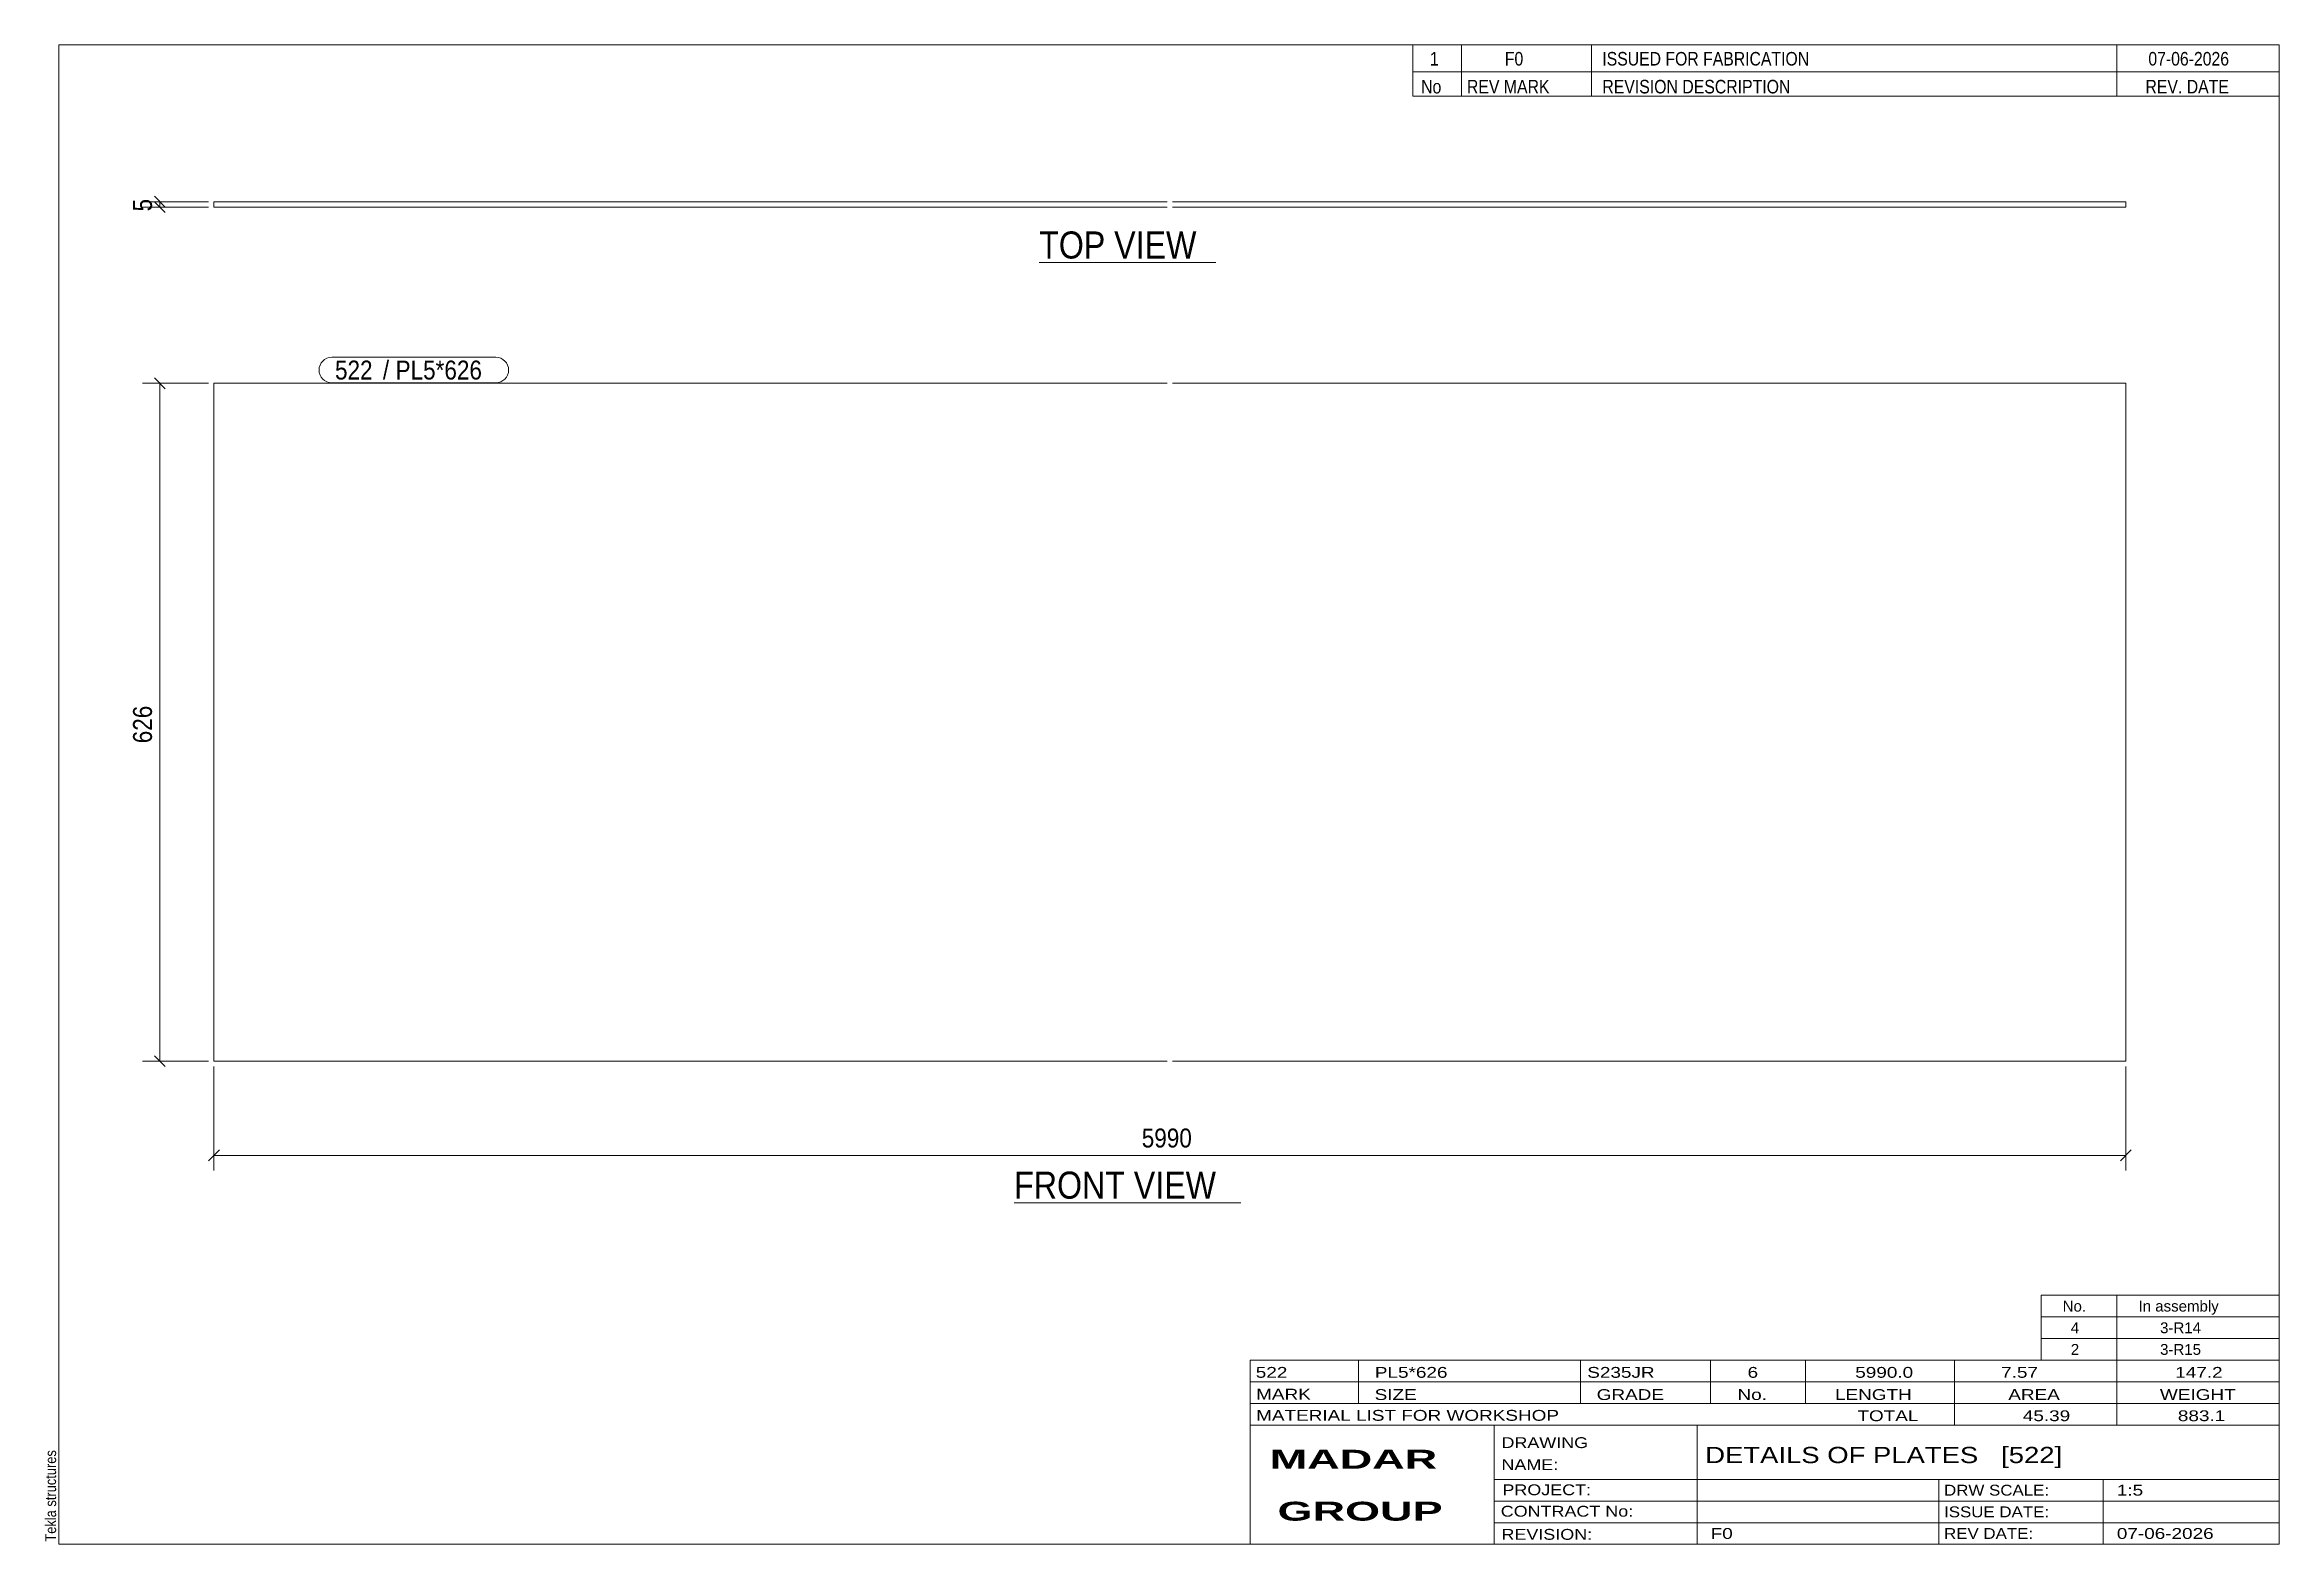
# Model space of a CAD drawing. Header units: millimetres. Extents: x 2 to 415, y 5 to 282.
import ezdxf

# ---------------------------------------------------------------- set-up
doc = ezdxf.new("R2010")
doc.units = ezdxf.units.MM
doc.linetypes.add('XKITLINE00', pattern=[0])
for name, color, linetype, lineweight in [('Dimensions', 7, 'Continuous', 0), ('DrawingSheet', 5, 'Continuous', 0), ('OtherObjectType', 7, 'Continuous', 0), ('Part', 2, 'Continuous', 0), ('PartMark', 7, 'Continuous', 0)]:
    doc.layers.add(name, color=color, linetype=linetype, lineweight=lineweight)
doc.styles.add('ARIAL', font='ARIAL.TTF')
doc.styles.add('ARIAL_BOLD', font='ARIALBD.TTF')
doc.styles.add('ARIAL_NARROW', font='ARIALN.TTF')

# ---------------------------------------------------------------- blocks, each defined once
blk = doc.blocks.new('*A1')
at = {"layer": 'Part', "color": 2, "linetype": 'XKITLINE00', "lineweight": 0}
for p, q in [((33.65, 94.25), (33.65, 219.45)), ((33.65, 219.45), (209.65, 219.45)), ((210.65, 219.45), (386.65, 219.45)), ((386.65, 219.45), (386.65, 94.25)), ((209.65, 94.25), (33.65, 94.25)), ((386.65, 94.25), (210.65, 94.25))]:
    blk.add_line(p, q, dxfattribs=at)
blk = doc.blocks.new('*A2')
at = {"layer": 'Part', "color": 2, "linetype": 'XKITLINE00', "lineweight": 0}
for p, q in [((209.65, 253), (33.65, 253)), ((33.65, 252), (33.65, 253)), ((33.65, 252), (209.65, 252)), ((386.65, 253), (210.65, 253)), ((210.65, 252), (386.65, 252)), ((386.65, 252), (386.65, 253))]:
    blk.add_line(p, q, dxfattribs=at)
blk = doc.blocks.new('*A3')
at = {"layer": 'DrawingSheet', "color": 5, "linetype": 'XKITLINE00', "lineweight": 0}
for p, q in [((415, 282), (5, 282)), ((5, 282), (5, 5)), ((415, 5), (415, 282)), ((5, 5), (415, 5))]:
    blk.add_line(p, q, dxfattribs=at)
at = {"layer": 'DrawingSheet', "color": 5, "style": 'ARIAL', "width": 0.85}
blk.add_text('Tekla structures', height=2, rotation=90, dxfattribs=at).set_placement((4.5, 5.5))
blk = doc.blocks.new('*A4')
at = {"layer": 'OtherObjectType', "color": 7, "linetype": 'XKITLINE00', "lineweight": 0}
for p, q in [((371, 51), (415, 51)), ((371, 47), (371, 51)), ((385, 47), (385, 51)), ((415, 47), (415, 51)), ((371, 47), (415, 47)), ((371, 43), (371, 47)), ((385, 43), (385, 47)), ((415, 43), (415, 47)), ((371, 43), (415, 43)), ((371, 39), (371, 43)), ((385, 39), (385, 43)), ((415, 39), (415, 43)), ((371, 39), (415, 39))]:
    blk.add_line(p, q, dxfattribs=at)
at = {"layer": 'OtherObjectType', "color": 7, "style": 'ARIAL_NARROW', "width": 1.211571}
for s, p in [('No.', (375, 48)), ('In assembly', (389, 48)), ('4', (376.5, 44)), ('3-R14', (392.99, 44)), ('2', (376.5, 40)), ('3-R15', (392.99, 40))]:
    blk.add_text(s, height=2, dxfattribs=at).set_placement(p)
blk = doc.blocks.new('*A5')
at = {"layer": 'OtherObjectType', "color": 7, "linetype": 'XKITLINE00', "lineweight": 0}
for p, q in [((255, 282), (415, 282)), ((415, 282), (255, 282)), ((255, 282), (255, 277)), ((264, 282), (264, 277)), ((288, 282), (288, 277)), ((385, 282), (385, 277)), ((415, 282), (415, 277)), ((255, 277), (415, 277)), ((255, 277), (255, 272.5)), ((255, 277), (415, 277)), ((264, 277), (264, 272.5)), ((288, 277), (288, 272.5)), ((385, 277), (385, 272.5)), ((415, 277), (415, 272.5)), ((415, 272.5), (255, 272.5))]:
    blk.add_line(p, q, dxfattribs=at)
at = {"layer": 'OtherObjectType', "color": 7, "style": 'ARIAL_NARROW'}
for s, width, p in [('1', 1.017001, (258.16, 278.15)), ('F0', 1.017001, (272, 278.15)), ('ISSUED FOR FABRICATION', 1.017001, (290, 278.15)), ('07-06-2026', 1.017001, (390.82, 278.15)), ('No', 1.02, (256.54, 273)), ('REV MARK', 1.02, (265, 273)), ('REVISION DESCRIPTION', 1.02, (290, 273)), ('REV. DATE', 1.02, (390.28, 273))]:
    blk.add_text(s, height=2.5, dxfattribs=dict(at, width=width)).set_placement(p)
blk = doc.blocks.new('*A6')
at = {"layer": 'OtherObjectType', "color": 7, "linetype": 'XKITLINE00', "lineweight": 0}
for p, q in [((225, 39), (415, 39)), ((225, 39), (225, 35)), ((225, 39), (415, 39)), ((245, 35), (245, 39)), ((286, 35), (286, 39)), ((310, 35), (310, 39)), ((327.5, 35), (327.5, 39)), ((355, 35), (355, 39)), ((385, 35), (385, 39)), ((415, 35), (415, 39)), ((225, 35), (415, 35)), ((225, 35), (225, 5)), ((225, 35), (415, 35)), ((245, 31), (245, 35)), ((286, 31), (286, 35)), ((310, 31), (310, 35)), ((327.5, 31), (327.5, 35)), ((355, 31), (355, 35)), ((385, 31), (385, 35)), ((415, 31), (415, 35)), ((225, 31), (415, 31)), ((355, 27), (355, 31)), ((385, 27), (385, 31)), ((415, 27), (415, 31)), ((225, 27), (415, 27)), ((270, 21), (270, 27)), ((307.5, 17), (307.5, 27)), ((415, 21), (415, 27)), ((270, 21), (270, 5)), ((415, 17), (415, 21)), ((270, 17), (415, 17)), ((307.5, 5), (307.5, 17)), ((352.16, 13), (352.16, 17)), ((382.5, 5), (382.5, 17)), ((415, 13), (415, 17)), ((270, 13), (415, 13)), ((352.16, 5), (352.16, 13)), ((415, 9), (415, 13)), ((270, 9), (415, 9)), ((415, 5), (415, 9)), ((225, 5), (415, 5)), ((262.5, 5), (415, 5))]:
    blk.add_line(p, q, dxfattribs=at)
at = {"layer": 'OtherObjectType', "color": 7, "style": 'ARIAL_NARROW'}
for s, height, width, p in [('522', 2, 1.525501, (226.01, 35.76)), ('PL5*626', 2, 1.525501, (248, 35.76)), ('S235JR', 2, 1.525501, (287.22, 35.76)), ('6', 2, 1.525501, (316.82, 35.76)), ('5990.0', 2, 1.525501, (336.7, 35.76)), ('7.57', 2, 1.525501, (363.64, 35.76)), ('147.2', 2, 1.525501, (395.78, 35.76)), ('MARK', 2, 1.525501, (226.08, 31.73)), ('SIZE', 2, 1.525501, (247.96, 31.66)), ('GRADE', 2, 1.525501, (288.96, 31.66)), ('No.', 2, 1.525501, (314.96, 31.66)), ('LENGTH', 2, 1.525501, (332.96, 31.66)), ('AREA', 2, 1.525501, (364.96, 31.66)), ('WEIGHT', 2, 1.525501, (392.96, 31.66)), ('MATERIAL LIST FOR WORKSHOP', 2, 1.525501, (226.08, 27.82)), ('TOTAL', 2, 1.525501, (337.1, 27.75)), ('45.39', 2, 1.525501, (367.64, 27.75)), ('883.1', 2, 1.525501, (396.27, 27.75)), ('DRAWING', 2, 1.445, (271.38, 22.78)), ('NAME:', 2, 1.445, (271.38, 18.72)), ('DETAILS OF PLATES   [522]', 3, 1.474651, (309, 20)), ('PROJECT:', 2, 1.445, (271.55, 14.07)), ('DRW SCALE:', 2, 1.36, (353.1, 14)), ('1:5', 2, 1.525501, (385, 14)), ('CONTRACT No:', 2, 1.445, (271.25, 10.11)), ('ISSUE DATE:', 2, 1.36, (353.1, 10)), ('REVISION:', 2, 1.445, (271.38, 5.84)), ('F0', 2, 1.525501, (310, 6)), ('REV DATE:', 2, 1.36, (353.1, 6)), ('07-06-2026', 2, 1.525501, (385, 6))]:
    blk.add_text(s, height=height, dxfattribs=dict(at, width=width)).set_placement(p)
at = {"layer": 'OtherObjectType', "color": 1, "style": 'ARIAL_BOLD', "width": 1.7}
for s, p in [('MADAR ', (228.58, 18.97)), ('GROUP', (230.03, 9.37))]:
    blk.add_text(s, height=3.5, dxfattribs=at).set_placement(p)
blk = doc.blocks.new('*A7')
at = {"layer": 'Dimensions', "color": 7, "linetype": 'XKITLINE00', "lineweight": 0}
for p, q in [((33.65, 93.25), (33.65, 74.05)), ((386.65, 93.25), (386.65, 74.05)), ((34.64, 77.84), (32.66, 75.86)), ((33.65, 76.85), (386.65, 76.85)), ((387.64, 77.84), (385.66, 75.86))]:
    blk.add_line(p, q, dxfattribs=at)
at = {"layer": 'Dimensions', "color": 3}
for p in [(33.65, 76.85), (386.65, 76.85)]:
    blk.add_point(p, dxfattribs=at)
at = {"layer": 'Dimensions', "color": 3, "style": 'ARIAL', "width": 0.85}
blk.add_text('5990', height=3.5, dxfattribs=at).set_placement((204.96, 78.3))
blk = doc.blocks.new('*A8')
at = {"layer": 'Dimensions', "color": 7, "linetype": 'XKITLINE00', "lineweight": 0}
for p, q in [((32.65, 219.45), (20.45, 219.45)), ((22.66, 220.44), (24.64, 218.46)), ((23.65, 94.25), (23.65, 219.45)), ((22.66, 95.24), (24.64, 93.26)), ((32.65, 94.25), (20.45, 94.25))]:
    blk.add_line(p, q, dxfattribs=at)
at = {"layer": 'Dimensions', "color": 3}
for p in [(23.65, 219.45), (23.65, 94.25)]:
    blk.add_point(p, dxfattribs=at)
at = {"layer": 'Dimensions', "color": 3, "style": 'ARIAL', "width": 0.85}
blk.add_text('626', height=3.5, rotation=90.0002, dxfattribs=at).set_placement((22.2, 152.96))
blk = doc.blocks.new('*A9')
at = {"layer": 'PartMark', "color": 7, "linetype": 'XKITLINE00', "lineweight": 0}
for p, q in [((55.4, 224.25), (85.7, 224.25)), ((55.4, 219.55), (85.7, 219.55))]:
    blk.add_line(p, q, dxfattribs=at)
for centre, start, end in [((55.4, 221.9), 90, 270), ((85.7, 221.9), 270, 90)]:
    blk.add_arc(centre, 2.35, start, end, dxfattribs=at)
at = {"layer": 'PartMark', "color": 1, "style": 'ARIAL', "width": 0.85}
blk.add_text('522', height=3.5, dxfattribs=at).set_placement((56, 220.15))
at = {"layer": 'PartMark', "color": 3, "style": 'ARIAL', "width": 0.85}
for s, p in [('/', (64.84, 220.15)), ('PL5*626', (67.18, 220.15))]:
    blk.add_text(s, height=3.5, dxfattribs=at).set_placement(p)
blk = doc.blocks.new('*A10')
at = {"layer": 'OtherObjectType', "color": 7, "linetype": 'XKITLINE00', "lineweight": 0}
blk.add_line((181.4, 68.1), (223.25, 68.1), dxfattribs=at)
at = {"layer": 'OtherObjectType', "color": 3, "style": 'ARIAL', "width": 0.85}
blk.add_text('FRONT VIEW', height=5, dxfattribs=at).set_placement((181.4, 68.85))
blk = doc.blocks.new('*A11')
at = {"layer": 'Dimensions', "color": 7, "linetype": 'XKITLINE00', "lineweight": 0}
for p, q in [((32.65, 253), (20.45, 253)), ((32.65, 252), (20.45, 252)), ((22.66, 253.99), (24.64, 252.01)), ((22.66, 252.99), (24.64, 251.01)), ((23.65, 252), (23.65, 253))]:
    blk.add_line(p, q, dxfattribs=at)
at = {"layer": 'Dimensions', "color": 3}
for p in [(23.65, 253), (23.65, 252)]:
    blk.add_point(p, dxfattribs=at)
at = {"layer": 'Dimensions', "color": 3, "style": 'ARIAL', "width": 0.85}
blk.add_text('5', height=3.5, rotation=90.0002, dxfattribs=at).set_placement((22.2, 251.2))
blk = doc.blocks.new('*A12')
at = {"layer": 'OtherObjectType', "color": 7, "linetype": 'XKITLINE00', "lineweight": 0}
blk.add_line((186.02, 241.75), (218.63, 241.75), dxfattribs=at)
at = {"layer": 'OtherObjectType', "color": 3, "style": 'ARIAL', "width": 0.85}
blk.add_text('TOP VIEW', height=5, dxfattribs=at).set_placement((186.02, 242.5))

msp = doc.modelspace()

# ---------------------------------------------------------------- block references
at = {"lineweight": 0}
for name in ['*A3', '*A5', '*A11', '*A2', '*A12', '*A9', '*A8', '*A1', '*A7', '*A10', '*A4', '*A6']:
    msp.add_blockref(name, (0, 0), dxfattribs=at)

doc.saveas('drawing.dxf')
